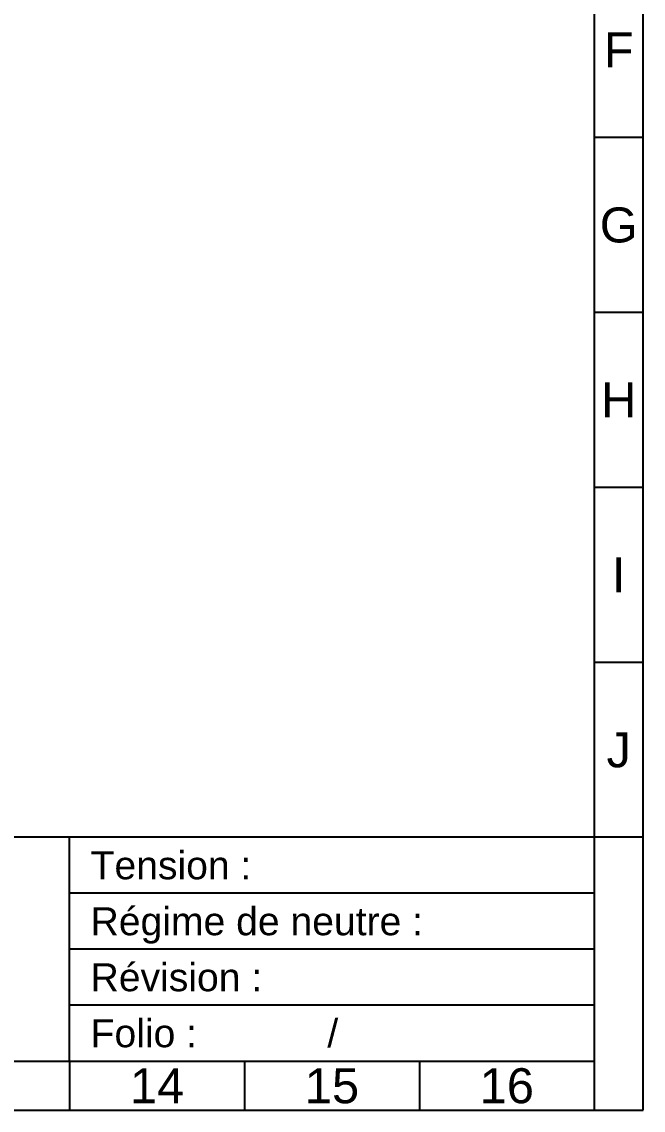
# Model space of a CAD drawing. Extents: x 0 to 414, y 0 to 296.
# Drawn here: x 325.2 to 414, y 0 to 155.5 of the extents above; entities that cross this region are included whole.
import ezdxf
from ezdxf.enums import TextEntityAlignment as Align

# ---------------------------------------------------------------- set-up
doc = ezdxf.new("R2010")
doc.units = 0
doc.layers.get('0').update_dxf_attribs({"lineweight": 30})
doc.layers.add('CARTOUCHE', color=7, linetype='Continuous')
doc.styles.get("Standard").update_dxf_attribs({"font": 'arial.ttf'})

# ---------------------------------------------------------------- blocks, each defined once
blk = doc.blocks.new('cartouche A3 Horizontal')
at = {"layer": 'CARTOUCHE'}
for p, q in [((407, 296), (407, 0)), ((414, 0), (414, 296)), ((414, 139), (407, 139)), ((414, 114), (407, 114)), ((414, 89), (407, 89)), ((414, 64), (407, 64)), ((414, 39), (0, 39)), ((332, 7), (332, 39)), ((407, 31), (332, 31)), ((407, 23), (332, 23)), ((407, 15), (332, 15)), ((7, 7), (407, 7)), ((332, 7), (332, 0)), ((357, 7), (357, 0)), ((382, 7), (382, 0)), ((0, 0), (414, 0))]:
    blk.add_line(p, q, dxfattribs=at)
for s, p in [('F', (410.5, 151.5)), ('G', (410.5, 126.5)), ('H', (410.5, 101.5)), ('I', (410.5, 76.5)), ('J', (410.5, 51.5)), ('14', (344.5, 3.5)), ('15', (369.5, 3.5)), ('16', (394.5, 3.5))]:
    blk.add_text(s, height=5, dxfattribs=at).set_placement(p, align=Align.MIDDLE_CENTER)
for s, p in [('Tension :', (335, 35)), ('Régime de neutre :', (335, 27)), ('Révision :', (335, 19)), ('Folio :            /', (335, 11))]:
    blk.add_text(s, height=4, dxfattribs=at).set_placement(p, align=Align.MIDDLE_LEFT)
for tag, p in [('AUTEUR', (32.63, 34.79)), ('Nom_projet', (236, 34.94)), ('TENSION', (360.65, 35)), ('CLASSE', (32.59, 26.97)), ('Nom1_dessin', (236, 27)), ('REG.N', (384.71, 26.97)), ('DATE', (32.26, 18.99)), ('Nom2_dessin', (236, 19)), ('REVISION', (362.02, 18.99)), ('VERIFICATEUR', (43.74, 11.02)), ('Nom3_dessin', (236, 11)), ('N°', (352.45, 10.96)), ('NBRE', (373.66, 11.02))]:
    blk.add_attdef(tag, text='', height=4, dxfattribs=at).set_placement(p, align=Align.MIDDLE_LEFT)

msp = doc.modelspace()

# ---------------------------------------------------------------- block references
msp.add_blockref('cartouche A3 Horizontal', (0, 0))

doc.saveas('drawing.dxf')
